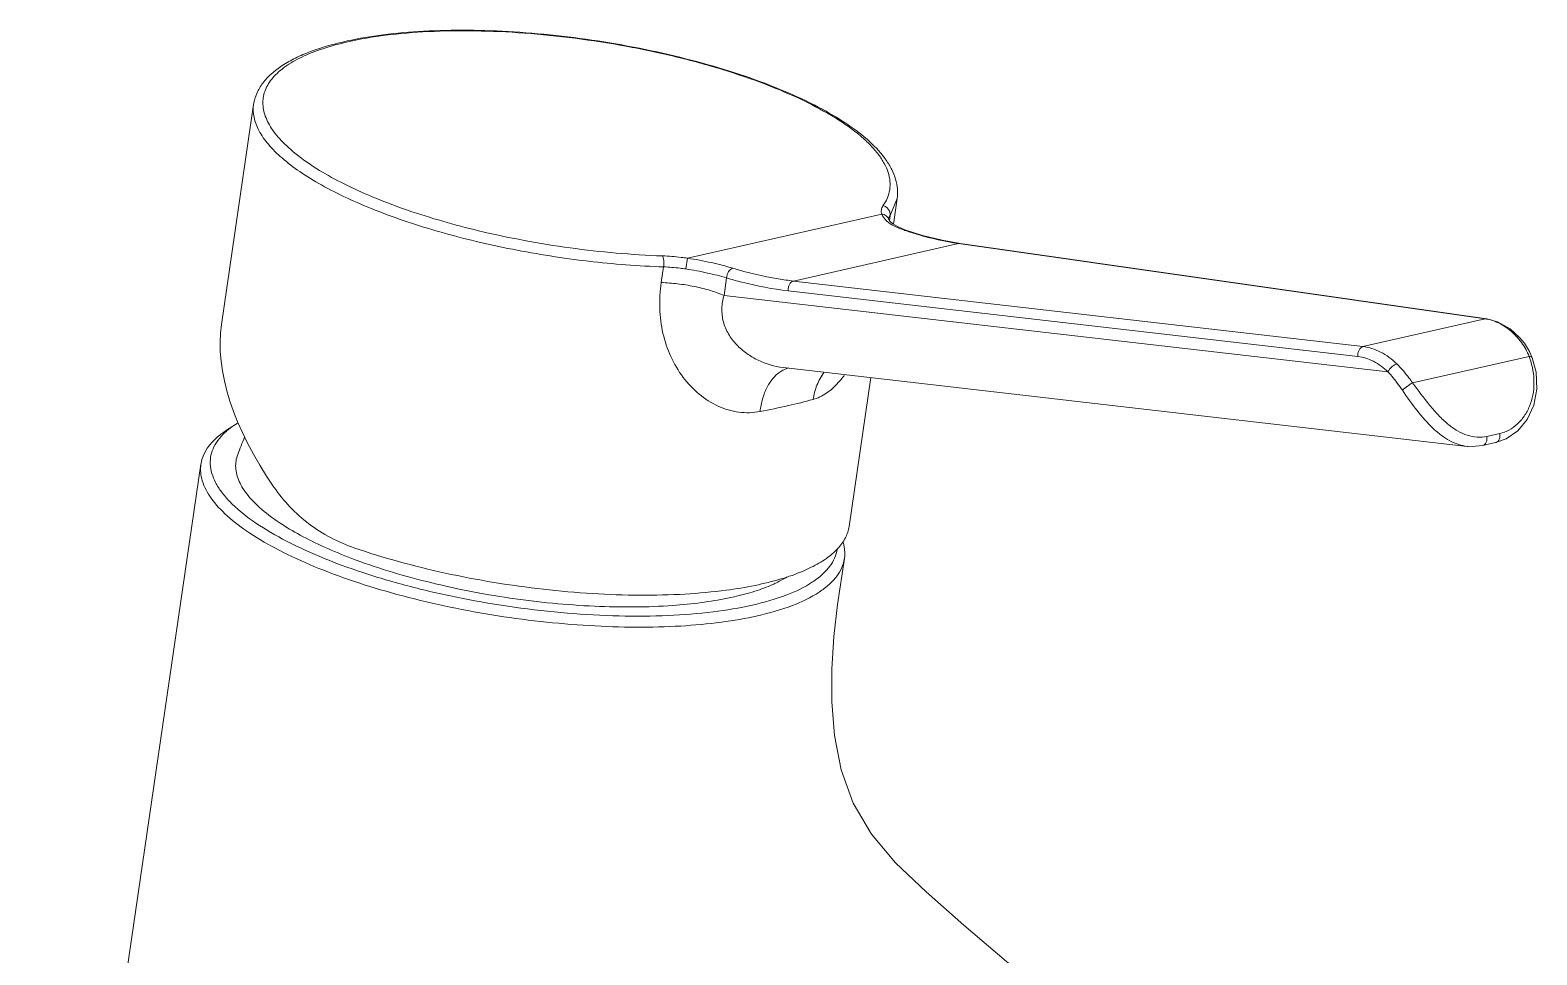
# Model space of a CAD drawing. Header units: millimetres. Extents: x 1968 to 2562, y -639 to -219.
# Drawn here: x 2464 to 2508.03, y -312.71 to -285.69 of the extents above; entities that cross this region are included whole.
import ezdxf

# ---------------------------------------------------------------- set-up
doc = ezdxf.new("R2010")
doc.units = ezdxf.units.MM
doc.header["$LTSCALE"] = 0.1
doc.layers.get('0').update_dxf_attribs({"lineweight": 13})

msp = doc.modelspace()

# ---------------------------------------------------------------- linework, layer by layer
at = {"color": 7, "linetype": 'Continuous'}
for p, q in [((2469.591, -294.297), (2470.533, -287.866)), ((2489.332, -290.618), (2489.129, -291.109)), ((2489.224, -291.361), (2489.332, -290.618)), ((2483.208, -292.358), (2488.886, -291.068)), ((2489.089, -291.222), (2489.086, -291.213)), ((2489.089, -291.222), (2489.089, -291.223)), ((2489.089, -291.224), (2489.116, -291.267)), ((2489.129, -291.109), (2489.108, -291.254)), ((2489.365, -291.445), (2489.562, -291.527)), ((2489.497, -291.523), (2489.562, -291.527)), ((2489.562, -291.527), (2489.562, -291.527)), ((2490.654, -291.833), (2491.176, -291.926)), ((2491.132, -291.927), (2486.304, -293.024)), ((2491.177, -291.926), (2491.132, -291.927)), ((2491.132, -291.927), (2506.518, -294.129)), ((2491.177, -291.926), (2506.562, -294.128)), ((2482.443, -293.069), (2482.51, -292.612)), ((2483.16, -292.673), (2483.208, -292.358)), ((2484.277, -293.443), (2484.352, -292.932)), ((2502.944, -294.941), (2486.304, -293.024)), ((2503.675, -295.677), (2484.277, -293.443)), ((2486.152, -293.311), (2502.792, -295.229)), ((2502.944, -294.941), (2506.518, -294.129)), ((2506.518, -294.129), (2506.562, -294.128)), ((2507.243, -294.419), (2507.523, -294.67)), ((2507.523, -294.67), (2507.523, -294.67)), ((2504.395, -295.999), (2507.799, -295.226)), ((2507.811, -295.084), (2507.89, -295.266)), ((2507.89, -295.266), (2507.89, -295.266)), ((2486.001, -295.553), (2505.993, -297.855)), ((2487.93, -300.196), (2488.567, -295.848)), ((2470.002, -297.215), (2469.74, -297.386)), ((2506.943, -297.479), (2506.564, -297.566)), ((2505.999, -297.856), (2505.994, -297.855)), ((2506.82, -297.745), (2506.441, -297.831)), ((2468.994, -298.378), (2461.034, -352.743)), ((2487.793, -301.13), (2487.596, -302.479))]:
    msp.add_line(p, q, dxfattribs=at)
for points in [[(2489.116, -291.267), (2489.206, -291.35), (2489.365, -291.445)], [(2489.562, -291.527), (2490.077, -291.69), (2490.654, -291.833)], [(2506.562, -294.128), (2506.877, -294.213), (2507.243, -294.419)], [(2507.523, -294.67), (2507.661, -294.838), (2507.811, -295.084)], [(2507.89, -295.266), (2508.001, -295.687), (2508.026, -296.184), (2507.938, -296.654), (2507.744, -297.068), (2507.466, -297.4), (2507.129, -297.634), (2506.82, -297.745)], [(2506.44, -297.831), (2506.134, -297.863), (2505.999, -297.854)], [(2487.596, -302.48), (2487.486, -303.408), (2487.427, -304.361), (2487.425, -305.319), (2487.503, -306.307), (2487.698, -307.307), (2488.049, -308.278), (2488.581, -309.186), (2489.286, -310.022), (2490.183, -310.875), (2491.286, -311.844), (2492.528, -312.911), (2493.503, -313.729)]]:
    msp.add_lwpolyline(points, dxfattribs=at)
for centre, radius, start, end in [((2489.541, -290.694), 0.77, 228.7001, 229.2013), ((2492.547, -282.856), 9.188, 250.6126, 251.0047), ((2506.351, -295.31), 1.192, 79.9703, 81.9449), ((2506.084, -295.913), 1.85, 40.8932, 43.0224), ((2505.716, -296.015), 2.227, 19.1371, 20.7376), ((2486.414, -296.404), 0.878, 116.2531, 120.416), ((2471.618, -299.687), 2.953, 121.3744, 123.1818), ((2484.531, -303.523), 15.449, 157.3861, 159.4313), ((2506.791, -297.62), 0.128, 282.8085, 291.7808), ((2482.547, -293.339), 9.139, 281.5353, 282.7801)]:
    msp.add_arc(centre, radius, start, end, dxfattribs=at)
at = {"color": 7, "linetype": 'Continuous', "extrusion": (0, 0, -1)}
msp.add_ellipse((2478.53, -298.819), major_axis=(-8.434, 5.84), ratio=0.52691, start_param=-0.9509, end_param=-0.255465, dxfattribs=at)
at = {"color": 7, "linetype": 'Continuous'}
for points, knots in [([(2473.261, -286.011), (2473.61, -285.934), (2474.354, -285.811), (2475.531, -285.71), (2476.807, -285.684), (2478.626, -285.752), (2480.479, -285.967), (2482.312, -286.317), (2483.634, -286.642), (2484.873, -287.02), (2486.003, -287.445), (2486.999, -287.906), (2487.843, -288.396), (2488.518, -288.909), (2488.95, -289.374), (2489.182, -289.759), (2489.297, -290.042), (2489.352, -290.331), (2489.346, -290.524), (2489.332, -290.618)], [0, 0, 0, 0, 0.060047, 0.126553, 0.198437, 0.274379, 0.432367, 0.511278, 0.587993, 0.661002, 0.728937, 0.790651, 0.845317, 0.892593, 0.932889, 0.95092, 0.967847, 0.984035, 1, 1, 1, 1]), ([(2473.284, -286.036), (2473.648, -285.953), (2474.43, -285.823), (2475.674, -285.72), (2477.029, -285.702), (2478.462, -285.769), (2479.934, -285.919), (2481.407, -286.149), (2482.842, -286.452), (2484.203, -286.821), (2485.453, -287.246), (2486.56, -287.715), (2487.497, -288.216), (2488.147, -288.67), (2488.553, -289.044), (2488.786, -289.311), (2488.962, -289.578), (2489.079, -289.842), (2489.135, -290.103), (2489.128, -290.359), (2489.057, -290.605), (2488.972, -290.755), (2488.921, -290.826)], [0, 0, 0, 0, 0.062356, 0.132252, 0.208259, 0.288695, 0.37171, 0.455358, 0.537674, 0.616738, 0.69075, 0.758107, 0.817498, 0.868042, 0.889917, 0.909587, 0.927209, 0.943074, 0.957627, 0.971486, 0.985375, 1, 1, 1, 1]), ([(2470.533, -287.866), (2470.549, -287.754), (2470.614, -287.532), (2470.796, -287.227), (2471.053, -286.955), (2471.377, -286.712), (2471.764, -286.497), (2472.387, -286.232), (2472.901, -286.09), (2473.261, -286.011)], [0, 0, 0, 0, 0.097133, 0.196642, 0.302614, 0.417626, 0.543756, 0.682566, 1, 1, 1, 1]), ([(2477.103, -291.554), (2476.404, -291.386), (2475.394, -291.098), (2474.125, -290.625), (2473.292, -290.255), (2472.562, -289.867), (2471.946, -289.465), (2471.52, -289.112), (2471.249, -288.825), (2471.043, -288.562), (2470.86, -288.232), (2470.791, -287.881), (2470.816, -287.62), (2470.892, -287.364), (2471.092, -287.055), (2471.462, -286.736), (2471.96, -286.455), (2472.579, -286.215), (2473.038, -286.092), (2473.284, -286.036)], [0, 0, 0, 0, 0.19734, 0.287983, 0.3717, 0.447546, 0.514834, 0.573227, 0.599143, 0.62297, 0.66497, 0.701569, 0.719052, 0.736676, 0.774326, 0.818094, 0.869897, 0.930533, 1, 1, 1, 1]), ([(2482.51, -292.612), (2481.776, -292.587), (2480.295, -292.471), (2478.111, -292.13), (2476.026, -291.635), (2474.416, -291.103), (2473.272, -290.614), (2472.535, -290.241), (2471.901, -289.854), (2471.377, -289.459), (2470.969, -289.06), (2470.684, -288.66), (2470.526, -288.26), (2470.515, -287.99), (2470.533, -287.866)], [0, 0, 0, 0, 0.162119, 0.327307, 0.487351, 0.634416, 0.700934, 0.761801, 0.816486, 0.864663, 0.906305, 0.941837, 0.972377, 1, 1, 1, 1]), ([(2488.921, -290.826), (2488.897, -290.861), (2488.861, -290.941), (2488.873, -291.028), (2488.886, -291.068)], [0, 0, 0, 0, 0.499906, 1, 1, 1, 1]), ([(2489.129, -291.109), (2489.134, -291.078), (2489.13, -291.013), (2489.087, -290.926), (2489.015, -290.858), (2488.953, -290.833), (2488.921, -290.826)], [0, 0, 0, 0, 0.243134, 0.492883, 0.746759, 1, 1, 1, 1]), ([(2488.886, -291.068), (2488.892, -291.086), (2488.925, -291.164), (2488.983, -291.23), (2489.033, -291.273)], [0, 0, 0, 0, 0.221756, 1, 1, 1, 1]), ([(2488.886, -291.068), (2488.931, -291.072), (2489.019, -291.104), (2489.075, -291.181), (2489.089, -291.222)], [0, 0, 0, 0, 0.508859, 1, 1, 1, 1]), ([(2489.038, -291.278), (2489.097, -291.329), (2489.246, -291.424), (2489.407, -291.491), (2489.497, -291.523)], [0, 0, 0, 0, 0.450908, 1, 1, 1, 1]), ([(2489.129, -291.109), (2489.123, -291.117), (2489.103, -291.149), (2489.09, -291.185), (2489.086, -291.212)], [0, 0, 0, 0, 0.262165, 1, 1, 1, 1]), ([(2482.476, -292.29), (2481.575, -292.259), (2479.769, -292.097), (2477.986, -291.766), (2477.103, -291.554)], [0, 0, 0, 0, 0.498143, 1, 1, 1, 1]), ([(2489.557, -291.544), (2489.687, -291.588), (2490.202, -291.753), (2490.733, -291.87), (2491.132, -291.927)], [0, 0, 0, 0, 0.254138, 1, 1, 1, 1]), ([(2483.208, -292.358), (2483.146, -292.349), (2482.903, -292.316), (2482.659, -292.296), (2482.476, -292.29)], [0, 0, 0, 0, 0.25373, 1, 1, 1, 1]), ([(2482.51, -292.612), (2482.515, -292.58), (2482.52, -292.517), (2482.517, -292.426), (2482.504, -292.349), (2482.488, -292.305), (2482.476, -292.29)], [0, 0, 0, 0, 0.293189, 0.582147, 0.827529, 1, 1, 1, 1]), ([(2483.16, -292.673), (2483.105, -292.664), (2482.89, -292.635), (2482.672, -292.618), (2482.51, -292.612)], [0, 0, 0, 0, 0.25373, 1, 1, 1, 1]), ([(2483.16, -292.673), (2483.372, -292.705), (2483.773, -292.779), (2484.167, -292.878), (2484.352, -292.932)], [0, 0, 0, 0, 0.528094, 1, 1, 1, 1]), ([(2483.208, -292.358), (2483.444, -292.392), (2483.889, -292.475), (2484.327, -292.588), (2484.532, -292.65)], [0, 0, 0, 0, 0.527646, 1, 1, 1, 1]), ([(2484.352, -292.932), (2484.354, -292.9), (2484.368, -292.836), (2484.416, -292.731), (2484.481, -292.663), (2484.532, -292.65)], [0, 0, 0, 0, 0.277983, 0.553386, 1, 1, 1, 1]), ([(2486.304, -293.024), (2486.156, -293.007), (2485.557, -292.923), (2484.967, -292.784), (2484.532, -292.65)], [0, 0, 0, 0, 0.246886, 1, 1, 1, 1]), ([(2485.328, -296.838), (2485.124, -296.877), (2484.698, -296.888), (2484.082, -296.702), (2483.526, -296.345), (2482.894, -295.674), (2482.495, -294.783), (2482.378, -293.817), (2482.407, -293.318), (2482.443, -293.069)], [0, 0, 0, 0, 0.113303, 0.228079, 0.346909, 0.470401, 0.728127, 0.862672, 1, 1, 1, 1]), ([(2482.443, -293.069), (2482.602, -293.075), (2482.926, -293.1), (2483.406, -293.177), (2483.861, -293.29), (2484.147, -293.389), (2484.277, -293.443)], [0, 0, 0, 0, 0.253094, 0.518796, 0.774603, 1, 1, 1, 1]), ([(2484.352, -292.932), (2484.5, -292.978), (2485.091, -293.145), (2485.697, -293.259), (2486.152, -293.311)], [0, 0, 0, 0, 0.253549, 1, 1, 1, 1]), ([(2486.304, -293.024), (2486.255, -293.036), (2486.192, -293.106), (2486.156, -293.214), (2486.15, -293.279), (2486.152, -293.311)], [0, 0, 0, 0, 0.4388, 0.714387, 1, 1, 1, 1]), ([(2484.277, -293.443), (2484.238, -293.567), (2484.197, -293.826), (2484.239, -294.218), (2484.394, -294.58), (2484.635, -294.892), (2484.932, -295.149), (2485.374, -295.412), (2485.749, -295.524), (2486.001, -295.553)], [0, 0, 0, 0, 0.125832, 0.25094, 0.376611, 0.503101, 0.629414, 0.754702, 1, 1, 1, 1]), ([(2506.558, -294.136), (2506.719, -294.164), (2507.046, -294.294), (2507.313, -294.519), (2507.436, -294.651)], [0, 0, 0, 0, 0.473741, 1, 1, 1, 1]), ([(2502.792, -295.229), (2502.791, -295.196), (2502.796, -295.131), (2502.833, -295.023), (2502.896, -294.953), (2502.944, -294.941)], [0, 0, 0, 0, 0.285477, 0.560924, 1, 1, 1, 1]), ([(2503.934, -295.446), (2503.793, -295.31), (2503.488, -295.081), (2503.123, -294.962), (2502.944, -294.941)], [0, 0, 0, 0, 0.522261, 1, 1, 1, 1]), ([(2507.436, -294.651), (2507.453, -294.648), (2507.484, -294.646), (2507.513, -294.66), (2507.523, -294.67)], [0, 0, 0, 0, 0.557092, 1, 1, 1, 1]), ([(2507.482, -294.702), (2507.515, -294.74), (2507.643, -294.9), (2507.743, -295.082), (2507.799, -295.226)], [0, 0, 0, 0, 0.246113, 1, 1, 1, 1]), ([(2502.792, -295.229), (2502.951, -295.247), (2503.277, -295.352), (2503.549, -295.556), (2503.675, -295.677)], [0, 0, 0, 0, 0.478013, 1, 1, 1, 1]), ([(2506.943, -297.479), (2507.035, -297.458), (2507.219, -297.388), (2507.462, -297.213), (2507.667, -296.974), (2507.824, -296.684), (2507.921, -296.354), (2507.964, -295.879), (2507.9, -295.514), (2507.82, -295.284)], [0, 0, 0, 0, 0.107334, 0.219289, 0.336931, 0.460871, 0.590347, 0.724248, 1, 1, 1, 1]), ([(2507.799, -295.226), (2507.809, -295.226), (2507.842, -295.228), (2507.882, -295.244), (2507.89, -295.266)], [0, 0, 0, 0, 0.310747, 1, 1, 1, 1]), ([(2485.328, -296.838), (2485.343, -296.712), (2485.392, -296.466), (2485.524, -296.126), (2485.712, -295.84), (2485.881, -295.698), (2485.969, -295.646)], [0, 0, 0, 0, 0.272287, 0.535585, 0.779665, 1, 1, 1, 1]), ([(2486.025, -295.616), (2486.037, -295.61), (2486.082, -295.589), (2486.129, -295.573), (2486.164, -295.563)], [0, 0, 0, 0, 0.254051, 1, 1, 1, 1]), ([(2486.878, -296.485), (2486.902, -296.343), (2486.977, -296.061), (2487.116, -295.803), (2487.201, -295.687)], [0, 0, 0, 0, 0.500264, 1, 1, 1, 1]), ([(2487.794, -295.77), (2487.78, -295.79), (2487.724, -295.867), (2487.663, -295.941), (2487.616, -295.993)], [0, 0, 0, 0, 0.256179, 1, 1, 1, 1]), ([(2503.675, -295.677), (2503.689, -295.651), (2503.724, -295.599), (2503.788, -295.531), (2503.858, -295.478), (2503.909, -295.453), (2503.934, -295.446)], [0, 0, 0, 0, 0.254482, 0.527434, 0.785839, 1, 1, 1, 1]), ([(2503.675, -295.677), (2503.713, -295.717), (2503.865, -295.888), (2503.999, -296.073), (2504.097, -296.217)], [0, 0, 0, 0, 0.241467, 1, 1, 1, 1]), ([(2504.395, -295.999), (2504.359, -295.948), (2504.217, -295.755), (2504.061, -295.571), (2503.934, -295.446)], [0, 0, 0, 0, 0.258432, 1, 1, 1, 1]), ([(2487.616, -295.993), (2487.511, -296.11), (2487.289, -296.315), (2487.015, -296.449), (2486.878, -296.485)], [0, 0, 0, 0, 0.525378, 1, 1, 1, 1]), ([(2504.097, -296.217), (2504.143, -296.174), (2504.241, -296.099), (2504.342, -296.028), (2504.395, -295.999)], [0, 0, 0, 0, 0.506524, 1, 1, 1, 1]), ([(2505.994, -297.855), (2505.907, -297.845), (2505.731, -297.805), (2505.474, -297.693), (2505.224, -297.531), (2504.891, -297.248), (2504.508, -296.807), (2504.234, -296.419), (2504.097, -296.217)], [0, 0, 0, 0, 0.101624, 0.208998, 0.323899, 0.447148, 0.715721, 1, 1, 1, 1]), ([(2504.395, -295.999), (2504.556, -296.219), (2504.797, -296.545), (2505.144, -296.945), (2505.411, -297.203), (2505.692, -297.405), (2505.982, -297.54), (2506.276, -297.602), (2506.472, -297.587), (2506.564, -297.566)], [0, 0, 0, 0, 0.29007, 0.430095, 0.561975, 0.683607, 0.795293, 0.899299, 1, 1, 1, 1]), ([(2485.328, -296.838), (2485.605, -296.784), (2486.124, -296.677), (2486.639, -296.551), (2486.878, -296.485)], [0, 0, 0, 0, 0.531831, 1, 1, 1, 1]), ([(2468.994, -298.378), (2469.007, -298.285), (2469.062, -298.098), (2469.22, -297.837), (2469.45, -297.594), (2469.637, -297.454), (2469.74, -297.386)], [0, 0, 0, 0, 0.219455, 0.45248, 0.71015, 1, 1, 1, 1]), ([(2485.11, -302.493), (2484.73, -302.579), (2483.91, -302.714), (2482.607, -302.815), (2481.185, -302.824), (2479.164, -302.713), (2477.125, -302.426), (2475.142, -301.975), (2473.757, -301.572), (2472.505, -301.111), (2471.418, -300.608), (2470.528, -300.076), (2469.938, -299.596), (2469.597, -299.203), (2469.369, -298.852), (2469.247, -298.475), (2469.276, -298.112), (2469.401, -297.761), (2469.593, -297.54), (2469.741, -297.411)], [0, 0, 0, 0, 0.063789, 0.135543, 0.213648, 0.296221, 0.466325, 0.549584, 0.628802, 0.702043, 0.767636, 0.824295, 0.871333, 0.89132, 0.909147, 0.939648, 0.953729, 0.968018, 1, 1, 1, 1]), ([(2469.741, -297.411), (2469.76, -297.394), (2469.844, -297.324), (2469.933, -297.261), (2470.002, -297.215)], [0, 0, 0, 0, 0.240008, 1, 1, 1, 1]), ([(2506.564, -297.566), (2506.569, -297.593), (2506.572, -297.651), (2506.553, -297.734), (2506.508, -297.802), (2506.463, -297.826), (2506.441, -297.831)], [0, 0, 0, 0, 0.266031, 0.538632, 0.78683, 1, 1, 1, 1]), ([(2506.839, -297.739), (2506.859, -297.731), (2506.899, -297.702), (2506.936, -297.636), (2506.951, -297.559), (2506.948, -297.505), (2506.943, -297.479)], [0, 0, 0, 0, 0.218936, 0.469332, 0.738824, 1, 1, 1, 1]), ([(2485.256, -302.806), (2484.908, -302.886), (2484.161, -303.013), (2482.977, -303.12), (2481.687, -303.151), (2479.841, -303.089), (2477.494, -302.824), (2475.198, -302.336), (2473.475, -301.817), (2472.323, -301.389), (2471.309, -300.926), (2470.455, -300.436), (2469.78, -299.931), (2469.294, -299.42), (2469.047, -298.969), (2468.978, -298.621), (2468.982, -298.456), (2468.994, -298.378)], [0, 0, 0, 0, 0.059899, 0.126697, 0.199182, 0.275978, 0.436185, 0.594296, 0.668538, 0.73757, 0.800123, 0.855191, 0.902151, 0.940977, 0.972651, 0.986632, 1, 1, 1, 1]), ([(2470.067, -298.095), (2470.044, -298.155), (2470.011, -298.282), (2470.002, -298.479), (2470.034, -298.681), (2470.108, -298.886), (2470.22, -299.093), (2470.372, -299.301), (2470.562, -299.509), (2470.706, -299.642), (2470.784, -299.709)], [0, 0, 0, 0, 0.103153, 0.206177, 0.313001, 0.427092, 0.55119, 0.687264, 0.836614, 1, 1, 1, 1]), ([(2471.125, -299.044), (2471.267, -299.248), (2471.58, -299.636), (2472.138, -300.137), (2472.777, -300.543), (2473.244, -300.743), (2473.486, -300.826)], [0, 0, 0, 0, 0.247739, 0.495276, 0.745258, 1, 1, 1, 1]), ([(2470.784, -299.709), (2470.942, -299.844), (2471.3, -300.109), (2471.911, -300.47), (2472.62, -300.818), (2473.132, -301.028), (2473.402, -301.131)], [0, 0, 0, 0, 0.208251, 0.445621, 0.710428, 1, 1, 1, 1]), ([(2486.826, -301.39), (2486.979, -301.314), (2487.255, -301.155), (2487.599, -300.868), (2487.834, -300.548), (2487.913, -300.311), (2487.93, -300.195)], [0, 0, 0, 0, 0.303266, 0.564576, 0.791995, 1, 1, 1, 1]), ([(2487.759, -300.665), (2487.77, -300.704), (2487.806, -300.856), (2487.81, -301.016), (2487.793, -301.13)], [0, 0, 0, 0, 0.259691, 1, 1, 1, 1]), ([(2473.486, -300.826), (2473.907, -300.97), (2474.782, -301.239), (2476.612, -301.688), (2478.51, -302), (2480.416, -302.169), (2481.797, -302.217), (2483.101, -302.187), (2483.939, -302.111), (2484.339, -302.058)], [0, 0, 0, 0, 0.121462, 0.249341, 0.513593, 0.644494, 0.770882, 0.890166, 1, 1, 1, 1]), ([(2487.581, -300.857), (2487.568, -300.947), (2487.516, -301.128), (2487.365, -301.38), (2487.145, -301.615), (2486.739, -301.922), (2486.056, -302.244), (2485.448, -302.416), (2485.11, -302.493)], [0, 0, 0, 0, 0.086765, 0.178769, 0.280357, 0.3945, 0.66644, 1, 1, 1, 1]), ([(2473.402, -301.131), (2473.748, -301.262), (2474.471, -301.508), (2475.602, -301.822), (2476.793, -302.087), (2478.02, -302.297), (2479.256, -302.448), (2480.474, -302.536), (2481.647, -302.559), (2482.41, -302.531), (2482.78, -302.504)], [0, 0, 0, 0, 0.116337, 0.240021, 0.368729, 0.499988, 0.631248, 0.759961, 0.883652, 1, 1, 1, 1]), ([(2487.793, -301.13), (2487.78, -301.222), (2487.726, -301.407), (2487.571, -301.666), (2487.344, -301.907), (2486.927, -302.222), (2486.226, -302.551), (2485.603, -302.728), (2485.256, -302.806)], [0, 0, 0, 0, 0.086758, 0.17879, 0.280417, 0.394592, 0.666538, 1, 1, 1, 1]), ([(2485.939, -301.73), (2486.02, -301.706), (2486.322, -301.61), (2486.618, -301.493), (2486.826, -301.39)], [0, 0, 0, 0, 0.26886, 1, 1, 1, 1]), ([(2484.339, -302.058), (2484.623, -302.021), (2485.161, -301.933), (2485.691, -301.804), (2485.939, -301.73)], [0, 0, 0, 0, 0.526172, 1, 1, 1, 1]), ([(2484.569, -302.252), (2484.774, -302.205), (2485.157, -302.104), (2485.53, -301.966), (2485.7, -301.891)], [0, 0, 0, 0, 0.530051, 1, 1, 1, 1]), ([(2485.7, -301.891), (2485.738, -301.874), (2485.882, -301.807), (2486.021, -301.732), (2486.12, -301.671)], [0, 0, 0, 0, 0.263337, 1, 1, 1, 1]), ([(2482.78, -302.504), (2483.059, -302.484), (2483.593, -302.431), (2484.123, -302.345), (2484.375, -302.294)], [0, 0, 0, 0, 0.521448, 1, 1, 1, 1])]:
    msp.add_open_spline(points, degree=3, knots=knots, dxfattribs=at)

doc.saveas('drawing.dxf')
